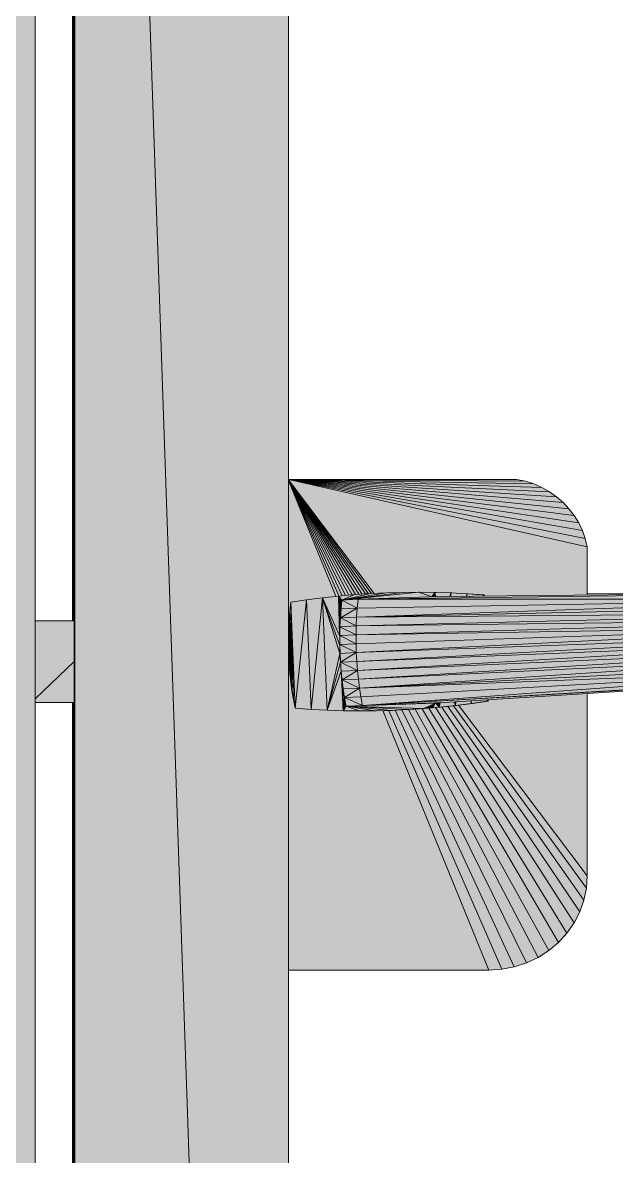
# Model space of a CAD drawing. Header units: millimetres. Extents: x 365175 to 2667127, y -330297 to -162108.
# Drawn here: x 1826694.7 to 1826775.4, y -319073 to -318919 of the extents above; entities that cross this region are included whole.
import ezdxf

# ---------------------------------------------------------------- set-up
doc = ezdxf.new("R2010")
doc.units = ezdxf.units.MM
doc.header["$MEASUREMENT"] = 0
doc.layers.add('Structure - Murs extérieurs', color=7, linetype='Continuous')

# ---------------------------------------------------------------- blocks, each defined once
blk = doc.blocks.new('Élément de coupe_558_6', base_point=(1445436.05, -319510.98))
at = {"linetype": 'Continuous', "lineweight": 0, "true_color": 0x000000}
for points in [[(1826701.8, -318622.09), (1826701.48, -318622.09), (1826701.6, -318999.14)], [(1826701.8, -318622.09), (1826701.48, -318622.09), (1826701.6, -318999.14)], [(1826701.48, -318622.09), (1826701.48, -319000.28), (1826701.6, -319000.28)], [(1826701.48, -318622.09), (1826701.48, -319000.28), (1826701.6, -319000.28)], [(1826701.68, -318999.14), (1826701.8, -318622.09), (1826701.6, -318999.14)], [(1826701.68, -318999.14), (1826701.8, -318622.09), (1826701.6, -318999.14)], [(1826701.8, -319510.98), (1826701.8, -318622.09), (1826701.68, -318999.14)], [(1826701.8, -319510.98), (1826701.8, -318622.09), (1826701.68, -318999.14)], [(1826701.8, -318622.09), (1826730.84, -319466.04), (1826730.84, -319004.97), (1826730.81, -319003.77), (1826730.81, -319002.56), (1826730.84, -319001.35), (1826730.84, -318649.87)], [(1826701.8, -318622.09), (1826701.8, -319510.98), (1826730.84, -319466.04)], [(1826761.85, -318981.07), (1826730.77, -318981.07), (1826763.02, -318981.33)], [(1826763.02, -318981.33), (1826730.77, -318981.07), (1826764.16, -318981.7)], [(1826764.16, -318981.7), (1826730.77, -318981.07), (1826765.25, -318982.18)], [(1826765.25, -318982.18), (1826730.77, -318981.07), (1826766.28, -318982.77)], [(1826766.28, -318982.77), (1826730.77, -318981.07), (1826767.25, -318983.45)], [(1826767.25, -318983.45), (1826730.77, -318981.07), (1826768.14, -318984.22)], [(1826768.14, -318984.22), (1826730.84, -318981.08), (1826768.94, -318985.07)], [(1826768.94, -318985.07), (1826730.84, -318981.08), (1826769.66, -318986)], [(1826769.66, -318986), (1826730.84, -318981.08), (1826770.27, -318986.98)], [(1826770.27, -318986.98), (1826730.84, -318981.08), (1826770.77, -318988.03)], [(1826770.77, -318988.03), (1826730.84, -318981.08), (1826771.15, -318989.11)], [(1826771.15, -318989.11), (1826730.84, -318981.08), (1826771.43, -318990.23)], [(1826730.84, -318981.08), (1826730.84, -318981.15), (1826742.47, -318996.57), (1826744.15, -318996.49), (1826746.33, -318996.43), (1826748.52, -318996.41), (1826748.67, -318996.41), (1826750.86, -318996.44), (1826753.04, -318996.51), (1826755.22, -318996.62), (1826757.4, -318996.78), (1826757.42, -318996.92), (1826771.43, -318996.78), (1826771.43, -318990.23)], [(1826730.84, -318981.16), (1826742.1, -318996.58), (1826742.47, -318996.57)], [(1826730.84, -318981.16), (1826741.7, -318996.61), (1826741.98, -318996.59), (1826742.1, -318996.58)], [(1826730.84, -318981.16), (1826741.27, -318996.64), (1826741.7, -318996.61)], [(1826730.84, -318981.17), (1826740.83, -318996.66), (1826741.27, -318996.64)], [(1826730.84, -318981.17), (1826740.38, -318996.69), (1826740.83, -318996.66)], [(1826730.84, -318981.18), (1826739.92, -318996.73), (1826740.38, -318996.69)], [(1826730.84, -318981.19), (1826739.46, -318996.76), (1826739.8, -318996.73), (1826739.92, -318996.73)], [(1826730.84, -318981.19), (1826739, -318996.8), (1826739.46, -318996.76)], [(1826730.84, -318981.2), (1826738.55, -318996.84), (1826739, -318996.8)], [(1826730.84, -318981.21), (1826738.11, -318996.88), (1826738.55, -318996.84)], [(1826738.11, -318996.88), (1826730.84, -318981.22), (1826737.68, -318996.91)], [(1826730.84, -318981.23), (1826737.27, -318996.96), (1826737.62, -318996.92), (1826737.68, -318996.91)], [(1826730.84, -318981.23), (1826730.84, -319001.35), (1826730.91, -319000.14), (1826731, -318998.94), (1826731.13, -318997.74), (1826733.29, -318997.42), (1826735.45, -318997.15), (1826737.27, -318996.96)], [(1826737.62, -318996.92), (1826738.09, -318997.48), (1826739.8, -318996.73)], [(1826746.33, -318996.43), (1826738.09, -318997.48), (1826748.52, -318996.41)], [(1826748.52, -318996.41), (1826738.09, -318997.48), (1826740.28, -318997.37), (1826750.24, -318997.02)], [(1826744.15, -318996.49), (1826738.09, -318997.48), (1826746.33, -318996.43)], [(1826741.98, -318996.59), (1826738.09, -318997.48), (1826744.15, -318996.49)], [(1826739.8, -318996.73), (1826738.09, -318997.48), (1826741.98, -318996.59)], [(1826810, -318996.4), (1826751.45, -318996.98), (1826740.28, -318997.37)], [(1826810.04, -318997.34), (1826810, -318996.4), (1826740.28, -318997.37)], [(1826748.52, -318996.41), (1826750.24, -318997.02), (1826750.29, -318997.02), (1826750.7, -318996.44)], [(1826748.52, -318996.41), (1826750.7, -318996.44), (1826748.67, -318996.41)], [(1826750.86, -318996.44), (1826748.67, -318996.41), (1826750.7, -318996.44)], [(1826750.29, -318997.02), (1826750.75, -318997), (1826750.7, -318996.44)], [(1826750.82, -318997), (1826750.7, -318996.44), (1826750.75, -318997)], [(1826750.84, -318997), (1826750.7, -318996.44), (1826750.82, -318997)], [(1826750.7, -318996.44), (1826750.84, -318997), (1826751.45, -318996.98), (1826752.75, -318996.96), (1826752.88, -318996.51)], [(1826752.88, -318996.51), (1826753.04, -318996.51), (1826750.7, -318996.44)], [(1826750.86, -318996.44), (1826750.7, -318996.44), (1826753.04, -318996.51)], [(1826752.88, -318996.51), (1826752.75, -318996.96), (1826752.81, -318996.96)], [(1826752.88, -318996.51), (1826752.81, -318996.96), (1826752.83, -318996.96)], [(1826752.88, -318996.51), (1826752.83, -318996.96), (1826752.85, -318996.96)], [(1826752.88, -318996.51), (1826752.85, -318996.96), (1826752.9, -318996.96)], [(1826755.06, -318996.62), (1826752.88, -318996.51), (1826752.9, -318996.96), (1826755.03, -318996.94)], [(1826752.88, -318996.51), (1826755.06, -318996.62), (1826753.04, -318996.51)], [(1826755.22, -318996.62), (1826753.04, -318996.51), (1826755.06, -318996.62)], [(1826755.06, -318996.62), (1826755.03, -318996.94), (1826755.07, -318996.94)], [(1826757.24, -318996.78), (1826755.06, -318996.62), (1826755.07, -318996.94), (1826757.22, -318996.92)], [(1826757.24, -318996.78), (1826757.4, -318996.78), (1826755.06, -318996.62)], [(1826755.22, -318996.62), (1826755.06, -318996.62), (1826757.4, -318996.78)], [(1826771.43, -318996.63), (1826771.43, -318996.78), (1826777.07, -318996.72), (1826777.07, -318996.58)], [(1826731.09, -318998.07), (1826730.84, -318998.5), (1826730.84, -319001.35), (1826730.91, -319000.14), (1826731, -318998.94)], [(1826731, -318998.94), (1826731.48, -319010.98), (1826731.13, -318997.74)], [(1826731.13, -318997.74), (1826731.71, -319012.17), (1826733.29, -318997.42)], [(1826731.48, -319010.98), (1826731.71, -319012.17), (1826731.13, -318997.74)], [(1826731.71, -319012.17), (1826733.89, -319012.32), (1826733.29, -318997.42)], [(1826733.29, -318997.42), (1826733.89, -319012.32), (1826735.45, -318997.15)], [(1826733.89, -319012.32), (1826736.07, -319012.44), (1826735.45, -318997.15)], [(1826735.45, -318997.15), (1826737.77, -319002.3), (1826737.62, -318996.92)], [(1826736.07, -319012.44), (1826737.8, -319004.72), (1826735.45, -318997.15)], [(1826737.8, -319004.72), (1826737.77, -319003.51), (1826735.45, -318997.15)], [(1826737.77, -319003.51), (1826737.77, -319002.3), (1826735.45, -318997.15)], [(1826737.77, -319002.3), (1826737.8, -319001.09), (1826737.62, -318996.92)], [(1826737.8, -319001.09), (1826737.87, -318999.89), (1826737.62, -318996.92)], [(1826737.87, -318999.89), (1826737.96, -318998.68), (1826737.62, -318996.92)], [(1826737.96, -318998.68), (1826738.09, -318997.48), (1826737.62, -318996.92)], [(1826737.73, -318998.19), (1826737.68, -318998.28), (1826737.8, -319001.09), (1826737.87, -318999.89)], [(1826737.83, -318997.99), (1826737.73, -318998.19), (1826737.87, -318999.89), (1826737.96, -318998.68)], [(1826738.09, -318997.48), (1826737.83, -318997.99), (1826737.96, -318998.68)], [(1826737.89, -318999.62), (1826737.89, -318999.63), (1826737.97, -318998.68), (1826738.02, -318998.23), (1826738.01, -318998.21), (1826737.96, -318998.68)], [(1826737.89, -318999.62), (1826737.89, -318999.63), (1826737.97, -318998.68), (1826738.02, -318998.23), (1826738.01, -318998.21), (1826737.96, -318998.68)], [(1826737.97, -318998.68), (1826740.16, -318998.58), (1826738.09, -318997.48)], [(1826737.97, -318998.68), (1826740.16, -318998.58), (1826738.09, -318997.48)], [(1826738.09, -318997.48), (1826738.01, -318998.21), (1826738.02, -318998.23)], [(1826738.09, -318997.48), (1826738.01, -318998.21), (1826738.02, -318998.23)], [(1826740.28, -318997.37), (1826738.09, -318997.48), (1826740.16, -318998.58)], [(1826740.28, -318997.37), (1826738.09, -318997.48), (1826740.16, -318998.58)], [(1826810.04, -318997.34), (1826740.16, -318998.58), (1826740.08, -318999.78)], [(1826810.07, -318998.27), (1826810.04, -318997.34), (1826740.08, -318999.78)], [(1826810.11, -318999.21), (1826810.07, -318998.27), (1826740.08, -318999.78)], [(1826810.04, -318997.34), (1826740.28, -318997.37), (1826740.16, -318998.58)], [(1826757.24, -318996.78), (1826757.22, -318996.92), (1826757.25, -318996.92)], [(1826757.4, -318996.78), (1826757.24, -318996.78), (1826757.27, -318996.92), (1826757.4, -318996.92)], [(1826757.27, -318996.92), (1826757.24, -318996.78), (1826757.25, -318996.92)], [(1826757.42, -318996.92), (1826757.4, -318996.78), (1826757.4, -318996.92)], [(1826701.6, -318999.14), (1826701.6, -319000.28), (1826701.68, -319000.28), (1826701.68, -318999.14)], [(1826701.6, -318999.14), (1826701.6, -319000.28), (1826701.68, -319000.28), (1826701.68, -318999.14)], [(1826701.68, -318999.14), (1826701.68, -319012.82), (1826701.8, -319510.98)], [(1826701.68, -318999.14), (1826701.68, -319012.82), (1826701.8, -319510.98)], [(1826730.91, -319000.14), (1826731.29, -319009.79), (1826731, -318998.94)], [(1826731.29, -319009.79), (1826731.48, -319010.98), (1826731, -318998.94)], [(1826737.66, -318998.32), (1826736.76, -319000.06), (1826737.77, -319002.3)], [(1826737.68, -318998.28), (1826737.66, -318998.32), (1826737.77, -319002.3), (1826737.8, -319001.09)], [(1826740.08, -318999.78), (1826740.16, -318998.58), (1826737.87, -318999.89)], [(1826740.08, -318999.78), (1826740.16, -318998.58), (1826737.87, -318999.89)], [(1826737.97, -318998.68), (1826737.87, -318999.89), (1826740.16, -318998.58)], [(1826737.97, -318998.68), (1826737.87, -318999.89), (1826740.16, -318998.58)], [(1826737.87, -318999.89), (1826737.89, -318999.63), (1826737.89, -318999.62)], [(1826737.87, -318999.89), (1826737.89, -318999.63), (1826737.89, -318999.62)], [(1826740.08, -318999.78), (1826737.87, -318999.89), (1826740.03, -319000.99)], [(1826740.08, -318999.78), (1826737.87, -318999.89), (1826740.03, -319000.99)], [(1826810.14, -319000.15), (1826810.11, -318999.21), (1826740.03, -319000.99)], [(1826810.11, -318999.21), (1826740.08, -318999.78), (1826740.03, -319000.99)], [(1826696.4, -319000.28), (1826696.4, -319010.88), (1826701.68, -319005.83), (1826701.68, -319000.28)], [(1826696.4, -319000.28), (1826696.4, -319010.88), (1826701.68, -319005.83), (1826701.68, -319000.28)], [(1826730.81, -319002.56), (1826731.13, -319008.59), (1826730.84, -319001.35)], [(1826730.84, -319001.35), (1826731.29, -319009.79), (1826730.91, -319000.14)], [(1826731.13, -319008.59), (1826731.29, -319009.79), (1826730.84, -319001.35)], [(1826736.51, -319000.55), (1826735.65, -319002.19), (1826736.07, -319012.44), (1826737.8, -319004.72)], [(1826736.61, -319000.34), (1826736.51, -319000.55), (1826737.8, -319004.72), (1826737.77, -319003.51)], [(1826736.76, -319000.06), (1826736.61, -319000.34), (1826737.77, -319003.51), (1826737.77, -319002.3)], [(1826737.77, -319003.51), (1826737.8, -319004.72), (1826737.78, -319003.51), (1826737.78, -319002.3), (1826737.8, -319001.09), (1826737.77, -319002.3)], [(1826737.77, -319003.51), (1826737.8, -319004.72), (1826737.78, -319003.51), (1826737.78, -319002.3), (1826737.8, -319001.09), (1826737.77, -319002.3)], [(1826737.78, -319002.3), (1826740, -319002.19), (1826737.8, -319001.09)], [(1826737.78, -319002.3), (1826740, -319002.19), (1826737.8, -319001.09)], [(1826737.8, -319001.09), (1826740.03, -319000.99), (1826737.87, -318999.89)], [(1826737.8, -319001.09), (1826740.03, -319000.99), (1826737.87, -318999.89)], [(1826740.03, -319000.99), (1826737.8, -319001.09), (1826740, -319002.19)], [(1826740.03, -319000.99), (1826737.8, -319001.09), (1826740, -319002.19)], [(1826737.8, -319001.09), (1826737.8, -319001.31), (1826737.8, -319001.33)], [(1826737.8, -319001.09), (1826737.8, -319001.31), (1826737.8, -319001.33)], [(1826810.14, -319000.15), (1826740, -319002.19), (1826810.18, -319001.09)], [(1826810.14, -319000.15), (1826740.03, -319000.99), (1826740, -319002.19)], [(1826740.01, -319003.4), (1826810.18, -319001.09), (1826740, -319002.19)], [(1826740.01, -319003.4), (1826740.04, -319004.61), (1826810.18, -319001.09)], [(1826810.22, -319002.03), (1826810.18, -319001.09), (1826740.04, -319004.61)], [(1826730.81, -319003.77), (1826731, -319007.39), (1826730.81, -319002.56)], [(1826731, -319007.39), (1826731.13, -319008.59), (1826730.81, -319002.56)], [(1826734.75, -319003.93), (1826733.89, -319012.32), (1826736.07, -319012.44), (1826735.65, -319002.19)], [(1826740, -319002.19), (1826737.78, -319002.3), (1826740.01, -319003.4)], [(1826740, -319002.19), (1826737.78, -319002.3), (1826740.01, -319003.4)], [(1826737.78, -319003.51), (1826740.01, -319003.4), (1826737.78, -319002.3)], [(1826737.78, -319003.51), (1826740.01, -319003.4), (1826737.78, -319002.3)], [(1826740.04, -319004.61), (1826740.1, -319005.82), (1826810.22, -319002.03)], [(1826810.26, -319002.97), (1826810.22, -319002.03), (1826740.1, -319005.82)], [(1826730.84, -319004.97), (1826730.91, -319006.18), (1826730.81, -319003.77)], [(1826730.91, -319006.18), (1826731, -319007.39), (1826730.81, -319003.77)], [(1826734.75, -319003.93), (1826733.64, -319006.09), (1826733.89, -319012.32)], [(1826740.01, -319003.4), (1826737.78, -319003.51), (1826740.04, -319004.61)], [(1826740.01, -319003.4), (1826737.78, -319003.51), (1826740.04, -319004.61)], [(1826737.8, -319004.72), (1826740.04, -319004.61), (1826737.78, -319003.51)], [(1826737.8, -319004.72), (1826740.04, -319004.61), (1826737.78, -319003.51)], [(1826740.1, -319005.82), (1826740.19, -319007.02), (1826810.26, -319002.97)], [(1826810.29, -319003.92), (1826810.26, -319002.97), (1826740.19, -319007.02)], [(1826740.32, -319008.22), (1826810.29, -319003.92), (1826740.19, -319007.02)], [(1826810.33, -319004.85), (1826810.29, -319003.92), (1826740.32, -319008.22)], [(1826696.4, -319010.88), (1826696.4, -319011.39), (1826701.68, -319011.39), (1826701.68, -319005.83)], [(1826696.4, -319010.88), (1826696.4, -319011.39), (1826701.68, -319011.39), (1826701.68, -319005.83)], [(1826730.84, -319047.74), (1826758.05, -319047.74), (1826743.63, -319012.49), (1826742.77, -319012.52), (1826742.61, -319012.52), (1826740.59, -319012.53), (1826740.43, -319012.53), (1826738.25, -319012.51), (1826736.07, -319012.44), (1826733.89, -319012.32), (1826731.71, -319012.17), (1826731.48, -319010.98), (1826731.29, -319009.79), (1826731.13, -319008.59), (1826731, -319007.39), (1826730.91, -319006.18), (1826730.84, -319004.97)], [(1826730.84, -319047.74), (1826758.05, -319047.74), (1826749.73, -319027.39), (1826742.39, -319026.82), (1826745.19, -319021.41), (1826745.96, -319021.38), (1826747.24, -319021.31), (1826743.63, -319012.49), (1826742.77, -319012.52), (1826742.61, -319012.52), (1826740.59, -319012.53), (1826740.43, -319012.53), (1826738.25, -319012.51), (1826736.07, -319012.44), (1826733.89, -319012.32), (1826731.71, -319012.17), (1826731.48, -319010.98), (1826731.29, -319009.79), (1826731.13, -319008.59), (1826731, -319007.39), (1826730.91, -319006.18), (1826730.84, -319004.97)], [(1826737.8, -319004.72), (1826736.07, -319012.44), (1826737.87, -319005.93)], [(1826737.8, -319004.72), (1826736.07, -319012.44), (1826737.87, -319005.93)], [(1826737.87, -319005.93), (1826736.07, -319012.44), (1826737.96, -319007.13)], [(1826737.87, -319005.93), (1826736.07, -319012.44), (1826737.96, -319007.13)], [(1826737.8, -319004.72), (1826737.87, -319005.92), (1826740.04, -319004.61)], [(1826737.8, -319004.72), (1826737.87, -319005.92), (1826740.04, -319004.61)], [(1826737.87, -319005.92), (1826737.8, -319004.72), (1826737.87, -319005.93), (1826737.96, -319007.13), (1826738.09, -319008.33), (1826737.97, -319007.13)], [(1826737.87, -319005.92), (1826737.8, -319004.72), (1826737.87, -319005.93), (1826737.96, -319007.13), (1826738.09, -319008.33), (1826737.97, -319007.13)], [(1826740.1, -319005.82), (1826740.04, -319004.61), (1826737.87, -319005.92)], [(1826740.1, -319005.82), (1826740.04, -319004.61), (1826737.87, -319005.92)], [(1826740.1, -319005.82), (1826737.87, -319005.92), (1826740.19, -319007.02)], [(1826740.1, -319005.82), (1826737.87, -319005.92), (1826740.19, -319007.02)], [(1826737.97, -319007.13), (1826740.19, -319007.02), (1826737.87, -319005.92)], [(1826737.97, -319007.13), (1826740.19, -319007.02), (1826737.87, -319005.92)], [(1826740.47, -319009.42), (1826810.33, -319004.85), (1826740.32, -319008.22)], [(1826810.37, -319005.79), (1826810.33, -319004.85), (1826740.47, -319009.42)], [(1826810.42, -319006.73), (1826810.37, -319005.79), (1826740.47, -319009.42)], [(1826732.03, -319009.19), (1826731.71, -319012.17), (1826733.89, -319012.32), (1826733.64, -319006.09)], [(1826736.07, -319012.44), (1826738.25, -319012.51), (1826737.96, -319007.13)], [(1826736.07, -319012.44), (1826738.25, -319012.51), (1826737.96, -319007.13)], [(1826737.96, -319007.13), (1826738.25, -319012.51), (1826738.09, -319008.33)], [(1826737.96, -319007.13), (1826738.25, -319012.51), (1826738.09, -319008.33)], [(1826737.97, -319007.13), (1826738.1, -319008.33), (1826740.19, -319007.02)], [(1826737.97, -319007.13), (1826738.1, -319008.33), (1826740.19, -319007.02)], [(1826740.32, -319008.22), (1826740.19, -319007.02), (1826738.1, -319008.33)], [(1826740.32, -319008.22), (1826740.19, -319007.02), (1826738.1, -319008.33)], [(1826740.65, -319010.62), (1826810.42, -319006.73), (1826740.47, -319009.42)], [(1826740.86, -319011.81), (1826810.42, -319006.73), (1826740.65, -319010.62)], [(1826810.46, -319007.66), (1826810.42, -319006.73), (1826740.86, -319011.81)], [(1826738.26, -319009.53), (1826738.09, -319008.33), (1826738.25, -319009.53), (1826738.3, -319009.82), (1826738.3, -319009.78)], [(1826738.26, -319009.53), (1826738.09, -319008.33), (1826738.25, -319009.53), (1826738.3, -319009.82), (1826738.3, -319009.78)], [(1826738.09, -319008.33), (1826738.25, -319012.51), (1826738.25, -319009.53)], [(1826738.09, -319008.33), (1826738.25, -319012.51), (1826738.25, -319009.53)], [(1826740.32, -319008.22), (1826738.1, -319008.33), (1826740.47, -319009.42)], [(1826740.32, -319008.22), (1826738.1, -319008.33), (1826740.47, -319009.42)], [(1826738.26, -319009.53), (1826740.47, -319009.42), (1826738.1, -319008.33)], [(1826738.26, -319009.53), (1826740.47, -319009.42), (1826738.1, -319008.33)], [(1826810.71, -319007.66), (1826810.46, -319007.66), (1826740.86, -319011.81)], [(1826810.71, -319007.66), (1826810.46, -319007.66), (1826740.86, -319011.81)], [(1826752.03, -319011.41), (1826810.71, -319007.66), (1826740.86, -319011.81)], [(1826752.03, -319011.41), (1826810.71, -319007.66), (1826740.86, -319011.81)], [(1826731.39, -319010.42), (1826731.48, -319010.98), (1826731.46, -319010.3)], [(1826731.62, -319009.98), (1826731.46, -319010.28), (1826731.48, -319010.98), (1826731.71, -319012.17)], [(1826731.46, -319010.28), (1826731.46, -319010.3), (1826731.48, -319010.98)], [(1826732.03, -319009.19), (1826731.62, -319009.98), (1826731.71, -319012.17)], [(1826738.25, -319009.53), (1826738.25, -319012.51), (1826738.45, -319010.72)], [(1826738.25, -319009.53), (1826738.25, -319012.51), (1826738.45, -319010.72)], [(1826738.26, -319009.53), (1826738.45, -319010.72), (1826740.47, -319009.42)], [(1826738.26, -319009.53), (1826738.45, -319010.72), (1826740.47, -319009.42)], [(1826738.45, -319010.72), (1826738.3, -319009.78), (1826738.3, -319009.82)], [(1826738.45, -319010.72), (1826738.3, -319009.78), (1826738.3, -319009.82)], [(1826740.65, -319010.62), (1826740.47, -319009.42), (1826738.45, -319010.72)], [(1826740.65, -319010.62), (1826740.47, -319009.42), (1826738.45, -319010.72)], [(1826753.94, -319011.76), (1826771.43, -319034.94), (1826771.43, -319010.17), (1826758, -319011.03), (1826757.98, -319011.21), (1826755.82, -319011.52)], [(1826701.48, -319510.98), (1826701.6, -319012.82), (1826701.6, -319011.39), (1826701.48, -319011.39)], [(1826701.48, -319510.98), (1826701.6, -319012.82), (1826701.6, -319011.39), (1826701.48, -319011.39)], [(1826701.6, -319012.82), (1826701.68, -319012.64), (1826701.68, -319011.39), (1826701.6, -319011.39)], [(1826701.6, -319012.82), (1826701.68, -319012.64), (1826701.68, -319011.39), (1826701.6, -319011.39)], [(1826717.99, -319041.79), (1826718, -319043.02), (1826718.08, -319044.21), (1826718.21, -319045.35), (1826718.4, -319046.44), (1826718.63, -319047.49), (1826718.92, -319048.49), (1826719.27, -319049.44), (1826730.84, -319049.03), (1826730.84, -319011.49), (1826718.71, -319034.98), (1826718.46, -319036.42), (1826718.26, -319037.83), (1826718.12, -319039.19), (1826718.02, -319040.51)], [(1826738.45, -319010.72), (1826738.25, -319012.51), (1826738.67, -319011.91)], [(1826738.45, -319010.72), (1826738.25, -319012.51), (1826738.67, -319011.91)], [(1826738.25, -319012.51), (1826740.43, -319012.53), (1826738.67, -319011.91)], [(1826738.25, -319012.51), (1826740.43, -319012.53), (1826738.67, -319011.91)], [(1826740.65, -319010.62), (1826738.45, -319010.72), (1826740.86, -319011.81)], [(1826740.65, -319010.62), (1826738.45, -319010.72), (1826740.86, -319011.81)], [(1826738.67, -319011.91), (1826740.86, -319011.81), (1826738.45, -319010.72)], [(1826738.67, -319011.91), (1826740.86, -319011.81), (1826738.45, -319010.72)], [(1826738.67, -319011.91), (1826750.85, -319011.47), (1826740.86, -319011.81)], [(1826738.67, -319011.91), (1826750.85, -319011.47), (1826740.86, -319011.81)], [(1826738.67, -319011.91), (1826749.15, -319012.21), (1826750.85, -319011.47)], [(1826738.67, -319011.91), (1826749.15, -319012.21), (1826750.85, -319011.47)], [(1826740.43, -319012.53), (1826742.61, -319012.52), (1826738.67, -319011.91)], [(1826740.43, -319012.53), (1826742.61, -319012.52), (1826738.67, -319011.91)], [(1826742.61, -319012.52), (1826744.79, -319012.46), (1826738.67, -319011.91)], [(1826742.61, -319012.52), (1826744.79, -319012.46), (1826738.67, -319011.91)], [(1826744.79, -319012.46), (1826746.97, -319012.36), (1826738.67, -319011.91)], [(1826744.79, -319012.46), (1826746.97, -319012.36), (1826738.67, -319011.91)], [(1826746.97, -319012.36), (1826749.15, -319012.21), (1826738.67, -319011.91)], [(1826746.97, -319012.36), (1826749.15, -319012.21), (1826738.67, -319011.91)], [(1826752.03, -319011.41), (1826740.86, -319011.81), (1826750.85, -319011.47)], [(1826752.03, -319011.41), (1826740.86, -319011.81), (1826750.85, -319011.47)], [(1826749.15, -319012.21), (1826751.32, -319012.03), (1826750.85, -319011.47)], [(1826749.15, -319012.21), (1826750.53, -319012.09), (1826750.85, -319011.47)], [(1826749.15, -319012.21), (1826749.31, -319012.21), (1826751.32, -319012.03)], [(1826749.15, -319012.21), (1826749.31, -319012.21), (1826751.32, -319012.03)], [(1826751.49, -319012.03), (1826751.32, -319012.03), (1826749.31, -319012.21)], [(1826751.49, -319012.03), (1826751.32, -319012.03), (1826749.31, -319012.21)], [(1826750.78, -319012.09), (1826749.88, -319012.16), (1826768.66, -319042.73), (1826769.64, -319041.34)], [(1826749.88, -319012.16), (1826753.73, -319018.43), (1826754.27, -319017.51), (1826750.78, -319012.09)], [(1826751.49, -319012.03), (1826750.78, -319012.09), (1826769.64, -319041.34), (1826770.41, -319039.84), (1826751.64, -319012.01)], [(1826750.78, -319012.09), (1826754.27, -319017.51), (1826754.78, -319016.66), (1826751.64, -319012.01), (1826751.49, -319012.03)], [(1826750.85, -319011.47), (1826751.32, -319012.03), (1826751.33, -319011.44)], [(1826751.32, -319012.03), (1826753.5, -319011.8), (1826753.32, -319011.33), (1826752.03, -319011.41), (1826751.42, -319011.44)], [(1826751.33, -319011.44), (1826751.32, -319012.03), (1826751.4, -319011.44)], [(1826751.4, -319011.44), (1826751.32, -319012.03), (1826751.42, -319011.44)], [(1826753.5, -319011.8), (1826751.32, -319012.03), (1826753.65, -319011.8)], [(1826753.5, -319011.8), (1826751.32, -319012.03), (1826753.65, -319011.8)], [(1826751.49, -319012.03), (1826753.65, -319011.8), (1826751.32, -319012.03)], [(1826751.49, -319012.03), (1826753.65, -319011.8), (1826751.32, -319012.03)], [(1826752.46, -319011.92), (1826751.64, -319012.01), (1826770.41, -319039.84), (1826770.97, -319038.25)], [(1826751.64, -319012.01), (1826754.78, -319016.66), (1826755.24, -319015.87), (1826752.46, -319011.92)], [(1826752.46, -319011.92), (1826770.97, -319038.25), (1826771.32, -319036.61), (1826753.24, -319011.84)], [(1826752.46, -319011.92), (1826755.24, -319015.87), (1826755.66, -319015.16), (1826753.24, -319011.84)], [(1826753.65, -319011.8), (1826753.24, -319011.84), (1826771.32, -319036.61), (1826771.43, -319034.94), (1826753.94, -319011.76)], [(1826753.24, -319011.84), (1826755.66, -319015.16), (1826756.03, -319014.54), (1826753.94, -319011.76), (1826753.65, -319011.8)], [(1826753.32, -319011.33), (1826753.5, -319011.8), (1826753.38, -319011.32)], [(1826753.38, -319011.32), (1826753.5, -319011.8), (1826753.41, -319011.32)], [(1826753.48, -319011.32), (1826753.41, -319011.32), (1826753.5, -319011.8)], [(1826753.55, -319011.31), (1826753.48, -319011.32), (1826753.5, -319011.8)], [(1826753.55, -319011.31), (1826753.5, -319011.8), (1826755.66, -319011.52), (1826755.65, -319011.18)], [(1826753.5, -319011.8), (1826753.65, -319011.8), (1826755.66, -319011.52)], [(1826753.5, -319011.8), (1826753.65, -319011.8), (1826755.66, -319011.52)], [(1826755.82, -319011.52), (1826755.66, -319011.52), (1826753.65, -319011.8)], [(1826755.82, -319011.52), (1826755.66, -319011.52), (1826753.65, -319011.8)], [(1826753.94, -319011.76), (1826756.03, -319014.54), (1826757.13, -319012.68), (1826757.25, -319011.49), (1826757.27, -319011.31), (1826755.82, -319011.52)], [(1826755.7, -319011.17), (1826755.65, -319011.18), (1826755.66, -319011.52)], [(1826755.7, -319011.17), (1826755.66, -319011.52), (1826757.82, -319011.21), (1826757.81, -319011.04)], [(1826757.82, -319011.21), (1826755.66, -319011.52), (1826757.98, -319011.21)], [(1826757.82, -319011.21), (1826755.66, -319011.52), (1826757.98, -319011.21)], [(1826755.82, -319011.52), (1826757.98, -319011.21), (1826755.66, -319011.52)], [(1826755.82, -319011.52), (1826757.98, -319011.21), (1826755.66, -319011.52)], [(1826757.84, -319011.04), (1826757.81, -319011.04), (1826757.82, -319011.21)], [(1826757.82, -319011.21), (1826757.98, -319011.21), (1826758, -319011.03), (1826757.86, -319011.04)], [(1826757.84, -319011.04), (1826757.82, -319011.21), (1826757.86, -319011.04)], [(1826701.8, -319510.98), (1826701.6, -319012.82), (1826701.48, -319510.98)], [(1826701.8, -319510.98), (1826701.6, -319012.82), (1826701.48, -319510.98)], [(1826701.68, -319012.64), (1826701.6, -319012.82), (1826701.68, -319012.82)], [(1826701.68, -319012.64), (1826701.6, -319012.82), (1826701.68, -319012.82)], [(1826701.68, -319012.82), (1826701.6, -319012.82), (1826701.8, -319510.98)], [(1826701.68, -319012.82), (1826701.6, -319012.82), (1826701.8, -319510.98)], [(1826744.79, -319012.46), (1826742.61, -319012.52), (1826744.96, -319012.46)], [(1826744.79, -319012.46), (1826742.61, -319012.52), (1826744.96, -319012.46)], [(1826742.77, -319012.52), (1826744.96, -319012.46), (1826742.61, -319012.52)], [(1826742.77, -319012.52), (1826744.96, -319012.46), (1826742.61, -319012.52)], [(1826744.47, -319012.47), (1826743.63, -319012.49), (1826758.05, -319047.74), (1826759.8, -319047.63)], [(1826743.63, -319012.49), (1826747.24, -319021.31), (1826748.06, -319021.27), (1826748.3, -319021.25), (1826744.47, -319012.47)], [(1826744.47, -319012.47), (1826759.8, -319047.63), (1826761.51, -319047.3), (1826745.33, -319012.44), (1826744.96, -319012.46)], [(1826744.96, -319012.46), (1826744.47, -319012.47), (1826748.3, -319021.25), (1826749.39, -319021.17), (1826745.33, -319012.44)], [(1826744.79, -319012.46), (1826744.96, -319012.46), (1826746.97, -319012.36)], [(1826744.79, -319012.46), (1826744.96, -319012.46), (1826746.97, -319012.36)], [(1826747.13, -319012.36), (1826746.97, -319012.36), (1826744.96, -319012.46)], [(1826747.13, -319012.36), (1826746.97, -319012.36), (1826744.96, -319012.46)], [(1826746.23, -319012.4), (1826745.33, -319012.44), (1826761.51, -319047.3), (1826763.17, -319046.76)], [(1826745.33, -319012.44), (1826749.39, -319021.17), (1826750.16, -319021.12), (1826750.51, -319021.08), (1826746.23, -319012.4)], [(1826746.23, -319012.4), (1826763.17, -319046.76), (1826764.74, -319046.02), (1826747.13, -319012.36)], [(1826747.14, -319012.36), (1826746.23, -319012.4), (1826750.51, -319021.08), (1826751.64, -319020.98)], [(1826749.15, -319012.21), (1826746.97, -319012.36), (1826749.31, -319012.21)], [(1826749.15, -319012.21), (1826746.97, -319012.36), (1826749.31, -319012.21)], [(1826747.13, -319012.36), (1826749.31, -319012.21), (1826746.97, -319012.36)], [(1826747.13, -319012.36), (1826749.31, -319012.21), (1826746.97, -319012.36)], [(1826747.14, -319012.36), (1826764.74, -319046.02), (1826766.2, -319045.09), (1826748.05, -319012.3)], [(1826747.14, -319012.36), (1826751.64, -319020.98), (1826752.25, -319020.92), (1826752.55, -319020.42), (1826748.05, -319012.3)], [(1826748.05, -319012.3), (1826766.2, -319045.09), (1826767.51, -319043.99), (1826748.97, -319012.24)], [(1826748.05, -319012.3), (1826752.55, -319020.42), (1826753.15, -319019.4), (1826748.97, -319012.24)], [(1826748.97, -319012.24), (1826767.51, -319043.99), (1826768.66, -319042.73), (1826749.88, -319012.16), (1826749.31, -319012.21)], [(1826749.31, -319012.21), (1826748.97, -319012.24), (1826753.15, -319019.4), (1826753.73, -319018.43), (1826749.88, -319012.16)], [(1826749.73, -319027.39), (1826758.05, -319047.74), (1826759.8, -319047.63), (1826751.02, -319027.49)], [(1826751.02, -319027.49), (1826759.8, -319047.63), (1826761.51, -319047.3), (1826752.37, -319027.6)], [(1826752.37, -319027.6), (1826761.51, -319047.3), (1826763.17, -319046.76), (1826753.78, -319027.7)], [(1826753.78, -319027.7), (1826763.17, -319046.76), (1826764.74, -319046.02), (1826755.22, -319027.82)], [(1826755.22, -319027.82), (1826764.74, -319046.02), (1826766.2, -319045.09), (1826756.7, -319027.93)], [(1826756.7, -319027.93), (1826766.2, -319045.09), (1826767.51, -319043.99), (1826758.21, -319028.05)], [(1826758.21, -319028.05), (1826767.51, -319043.99), (1826768.66, -319042.73), (1826759.71, -319028.17)], [(1826759.71, -319028.17), (1826768.66, -319042.73), (1826769.64, -319041.34), (1826761.22, -319028.28)], [(1826761.22, -319028.28), (1826769.64, -319041.34), (1826770.41, -319039.84), (1826762.7, -319028.4)], [(1826762.7, -319028.4), (1826770.41, -319039.84), (1826770.97, -319038.25), (1826764.12, -319028.51)], [(1826764.12, -319028.51), (1826770.97, -319038.25), (1826771.32, -319036.61), (1826765.48, -319028.61)], [(1826765.48, -319028.61), (1826771.32, -319036.61), (1826771.43, -319034.94), (1826766.73, -319028.71)], [(1826771.43, -319029.07), (1826766.73, -319028.71), (1826771.43, -319034.94)]]:
    blk.add_hatch(color=18, dxfattribs=at).paths.add_polyline_path(points)
at = {"color": 7, "linetype": 'Continuous', "lineweight": 20}
for p, q in [((1826701.48, -318622.09), (1826701.48, -319000.28)), ((1826701.48, -318622.09), (1826701.6, -318999.14)), ((1826701.8, -318622.09), (1826701.6, -318999.14)), ((1826701.8, -318622.09), (1826701.68, -318999.14)), ((1826730.84, -319466.04), (1826701.8, -318622.09)), ((1826701.8, -318622.09), (1826701.8, -319510.98)), ((1826730.84, -319001.35), (1826730.84, -318649.87)), ((1826767.25, -318983.45), (1826730.84, -318981.07)), ((1826766.28, -318982.77), (1826730.84, -318981.07)), ((1826765.25, -318982.18), (1826730.84, -318981.07)), ((1826764.16, -318981.7), (1826730.84, -318981.07)), ((1826763.02, -318981.33), (1826730.84, -318981.07)), ((1826761.85, -318981.07), (1826730.84, -318981.07)), ((1826771.43, -318990.23), (1826730.84, -318981.08)), ((1826771.15, -318989.11), (1826730.84, -318981.08)), ((1826770.77, -318988.03), (1826730.84, -318981.08)), ((1826770.27, -318986.98), (1826730.84, -318981.08)), ((1826769.66, -318986), (1826730.84, -318981.08)), ((1826768.94, -318985.07), (1826730.84, -318981.08)), ((1826768.14, -318984.22), (1826730.84, -318981.08)), ((1826742.47, -318996.57), (1826730.84, -318981.15)), ((1826741.27, -318996.64), (1826730.84, -318981.16)), ((1826741.7, -318996.61), (1826730.84, -318981.16)), ((1826742.1, -318996.58), (1826730.84, -318981.16)), ((1826740.38, -318996.69), (1826730.84, -318981.17)), ((1826740.83, -318996.66), (1826730.84, -318981.17)), ((1826739.92, -318996.73), (1826730.84, -318981.18)), ((1826739, -318996.8), (1826730.84, -318981.19)), ((1826739.46, -318996.76), (1826730.84, -318981.19)), ((1826738.55, -318996.84), (1826730.84, -318981.2)), ((1826738.11, -318996.88), (1826730.84, -318981.21)), ((1826737.68, -318996.91), (1826730.84, -318981.22)), ((1826737.27, -318996.96), (1826730.84, -318981.23)), ((1826763.02, -318981.33), (1826761.85, -318981.07)), ((1826764.16, -318981.7), (1826763.02, -318981.33)), ((1826765.25, -318982.18), (1826764.16, -318981.7)), ((1826766.28, -318982.77), (1826765.25, -318982.18)), ((1826767.25, -318983.45), (1826766.28, -318982.77)), ((1826768.14, -318984.22), (1826767.25, -318983.45)), ((1826768.94, -318985.07), (1826768.14, -318984.22)), ((1826769.66, -318986), (1826768.94, -318985.07)), ((1826770.27, -318986.98), (1826769.66, -318986)), ((1826770.77, -318988.03), (1826770.27, -318986.98)), ((1826771.15, -318989.11), (1826770.77, -318988.03)), ((1826771.43, -318990.23), (1826771.15, -318989.11)), ((1826771.43, -318996.78), (1826771.43, -318990.23)), ((1826739.8, -318996.73), (1826737.62, -318996.92)), ((1826748.52, -318996.41), (1826738.09, -318997.48)), ((1826746.33, -318996.43), (1826738.09, -318997.48)), ((1826744.15, -318996.49), (1826738.09, -318997.48)), ((1826741.98, -318996.59), (1826738.09, -318997.48)), ((1826739.8, -318996.73), (1826738.09, -318997.48)), ((1826741.98, -318996.59), (1826739.8, -318996.73)), ((1826740.28, -318997.37), (1826810, -318996.4)), ((1826744.15, -318996.49), (1826741.98, -318996.59)), ((1826746.33, -318996.43), (1826744.15, -318996.49)), ((1826748.52, -318996.41), (1826746.33, -318996.43)), ((1826750.7, -318996.44), (1826748.52, -318996.41)), ((1826748.52, -318996.41), (1826750.29, -318997.02)), ((1826750.24, -318997.02), (1826748.52, -318996.41)), ((1826748.67, -318996.41), (1826748.52, -318996.41)), ((1826750.7, -318996.44), (1826750.29, -318997.02)), ((1826752.88, -318996.51), (1826750.7, -318996.44)), ((1826750.7, -318996.44), (1826750.84, -318997)), ((1826750.7, -318996.44), (1826750.82, -318997)), ((1826750.7, -318996.44), (1826750.75, -318997)), ((1826750.86, -318996.44), (1826750.7, -318996.44)), ((1826751.45, -318996.98), (1826810, -318996.4)), ((1826752.88, -318996.51), (1826752.75, -318996.96)), ((1826752.88, -318996.51), (1826752.81, -318996.96)), ((1826752.88, -318996.51), (1826752.83, -318996.96)), ((1826752.88, -318996.51), (1826752.85, -318996.96)), ((1826755.06, -318996.62), (1826752.88, -318996.51)), ((1826752.88, -318996.51), (1826752.9, -318996.96)), ((1826753.04, -318996.51), (1826752.88, -318996.51)), ((1826755.06, -318996.62), (1826755.03, -318996.94)), ((1826757.24, -318996.78), (1826755.06, -318996.62)), ((1826755.06, -318996.62), (1826755.07, -318996.94)), ((1826755.22, -318996.62), (1826755.06, -318996.62)), ((1826757.4, -318996.78), (1826755.06, -318996.62)), ((1826757.4, -318996.78), (1826755.22, -318996.62)), ((1826771.43, -318996.63), (1826777.07, -318996.58)), ((1826731.13, -318997.74), (1826731, -318998.94)), ((1826733.29, -318997.42), (1826731.13, -318997.74)), ((1826731.13, -318997.74), (1826731.71, -319012.17)), ((1826731.13, -318997.74), (1826731.48, -319010.98)), ((1826733.29, -318997.42), (1826731.71, -319012.17)), ((1826735.45, -318997.15), (1826733.29, -318997.42)), ((1826733.29, -318997.42), (1826733.89, -319012.32)), ((1826735.45, -318997.15), (1826733.89, -319012.32)), ((1826737.62, -318996.92), (1826735.45, -318997.15)), ((1826735.45, -318997.15), (1826737.77, -319002.3)), ((1826735.45, -318997.15), (1826737.77, -319003.51)), ((1826735.45, -318997.15), (1826737.8, -319004.72)), ((1826735.45, -318997.15), (1826736.07, -319012.44)), ((1826737.62, -318996.92), (1826738.09, -318997.48)), ((1826737.62, -318996.92), (1826737.96, -318998.68)), ((1826737.62, -318996.92), (1826737.87, -318999.89)), ((1826737.62, -318996.92), (1826737.8, -319001.09)), ((1826737.62, -318996.92), (1826737.77, -319002.3)), ((1826737.97, -318998.68), (1826738.09, -318997.48)), ((1826738.09, -318997.48), (1826740.28, -318997.37)), ((1826740.16, -318998.58), (1826738.09, -318997.48)), ((1826740.08, -318999.78), (1826810.04, -318997.34)), ((1826740.08, -318999.78), (1826810.07, -318998.27)), ((1826740.16, -318998.58), (1826810.04, -318997.34)), ((1826740.16, -318998.58), (1826740.28, -318997.37)), ((1826740.28, -318997.37), (1826751.45, -318996.98)), ((1826810.04, -318997.34), (1826740.28, -318997.37)), ((1826752.85, -318996.96), (1826752.85, -318996.96)), ((1826757.24, -318996.78), (1826757.22, -318996.92)), ((1826757.27, -318996.92), (1826757.24, -318996.78)), ((1826757.24, -318996.78), (1826757.25, -318996.92)), ((1826757.24, -318996.78), (1826757.4, -318996.78)), ((1826757.25, -318996.92), (1826757.25, -318996.92)), ((1826757.4, -318996.92), (1826757.4, -318996.78)), ((1826757.42, -318996.92), (1826757.4, -318996.78)), ((1826701.6, -318999.14), (1826701.6, -319000.28)), ((1826701.6, -318999.14), (1826701.68, -318999.14)), ((1826701.68, -318999.14), (1826701.68, -319012.82)), ((1826701.68, -318999.14), (1826701.8, -319510.98)), ((1826731, -318998.94), (1826730.91, -319000.14)), ((1826731, -318998.94), (1826731.48, -319010.98)), ((1826731, -318998.94), (1826731.29, -319009.79)), ((1826737.87, -318999.89), (1826740.16, -318998.58)), ((1826737.87, -318999.89), (1826737.97, -318998.68)), ((1826737.87, -318999.89), (1826740.08, -318999.78)), ((1826740.16, -318998.58), (1826737.97, -318998.68)), ((1826740.03, -319000.99), (1826810.11, -318999.21)), ((1826740.03, -319000.99), (1826740.08, -318999.78)), ((1826740.08, -318999.78), (1826740.16, -318998.58)), ((1826810.11, -318999.21), (1826740.08, -318999.78)), ((1826701.68, -319000.28), (1826696.4, -319000.28)), ((1826730.84, -319001.35), (1826730.81, -319002.56)), ((1826730.91, -319000.14), (1826730.84, -319001.35)), ((1826730.84, -319001.35), (1826731.29, -319009.79)), ((1826730.84, -319001.35), (1826731.13, -319008.59)), ((1826730.84, -319004.31), (1826730.84, -319001.35)), ((1826730.91, -319000.14), (1826731.29, -319009.79)), ((1826737.78, -319002.3), (1826737.8, -319001.09)), ((1826737.8, -319001.09), (1826737.87, -318999.89)), ((1826737.8, -319001.09), (1826740.03, -319000.99)), ((1826737.8, -319001.09), (1826737.8, -319001.09)), ((1826740, -319002.19), (1826737.8, -319001.09)), ((1826740.03, -319000.99), (1826737.87, -318999.89)), ((1826740, -319002.19), (1826810.14, -319000.15)), ((1826740, -319002.19), (1826740.03, -319000.99)), ((1826810.18, -319001.09), (1826740, -319002.19)), ((1826740.01, -319003.4), (1826810.18, -319001.09)), ((1826810.14, -319000.15), (1826740.03, -319000.99)), ((1826740.04, -319004.61), (1826810.18, -319001.09)), ((1826730.81, -319002.56), (1826731.13, -319008.59)), ((1826730.81, -319002.56), (1826731, -319007.39)), ((1826730.81, -319002.56), (1826730.81, -319003.77)), ((1826737.78, -319002.3), (1826740, -319002.19)), ((1826740.01, -319003.4), (1826737.78, -319002.3)), ((1826737.78, -319003.51), (1826737.78, -319002.3)), ((1826740.01, -319003.4), (1826740, -319002.19)), ((1826740.04, -319004.61), (1826810.22, -319002.03)), ((1826740.1, -319005.82), (1826810.22, -319002.03)), ((1826730.81, -319003.77), (1826731, -319007.39)), ((1826730.81, -319003.77), (1826730.91, -319006.18)), ((1826730.81, -319003.77), (1826730.84, -319004.97)), ((1826730.84, -319466.04), (1826730.84, -319004.31)), ((1826737.78, -319003.51), (1826740.01, -319003.4)), ((1826737.78, -319003.51), (1826737.87, -319005.92)), ((1826740.04, -319004.61), (1826737.78, -319003.51)), ((1826737.8, -319004.72), (1826737.78, -319003.51)), ((1826740.04, -319004.61), (1826740.01, -319003.4)), ((1826810.26, -319002.97), (1826740.1, -319005.82)), ((1826740.19, -319007.02), (1826810.26, -319002.97)), ((1826810.29, -319003.92), (1826740.19, -319007.02)), ((1826740.32, -319008.22), (1826810.29, -319003.92)), ((1826701.68, -319005.83), (1826696.4, -319010.88)), ((1826730.84, -319004.97), (1826730.91, -319006.18)), ((1826737.8, -319004.72), (1826736.07, -319012.44)), ((1826737.87, -319005.93), (1826736.07, -319012.44)), ((1826737.8, -319004.72), (1826740.04, -319004.61)), ((1826737.8, -319004.72), (1826737.8, -319004.72)), ((1826737.87, -319005.92), (1826737.8, -319004.72)), ((1826737.84, -319004.72), (1826737.9, -319005.92)), ((1826740.04, -319004.61), (1826737.87, -319005.92)), ((1826737.87, -319005.92), (1826740.1, -319005.82)), ((1826737.87, -319005.93), (1826737.87, -319005.92)), ((1826740.19, -319007.02), (1826737.87, -319005.92)), ((1826737.97, -319007.13), (1826737.87, -319005.92)), ((1826740.1, -319005.82), (1826740.04, -319004.61)), ((1826740.19, -319007.02), (1826740.1, -319005.82)), ((1826810.33, -319004.85), (1826740.32, -319008.22)), ((1826740.47, -319009.42), (1826810.33, -319004.85)), ((1826810.37, -319005.79), (1826740.47, -319009.42)), ((1826730.91, -319006.18), (1826731, -319007.39)), ((1826731, -319007.39), (1826731.13, -319008.59)), ((1826737.96, -319007.13), (1826736.07, -319012.44)), ((1826737.96, -319007.13), (1826738.25, -319012.51)), ((1826737.96, -319007.13), (1826737.96, -319007.13)), ((1826740.19, -319007.02), (1826737.97, -319007.13)), ((1826738.1, -319008.33), (1826737.97, -319007.13)), ((1826740.19, -319007.02), (1826738.1, -319008.33)), ((1826740.32, -319008.22), (1826740.19, -319007.02)), ((1826810.42, -319006.73), (1826740.47, -319009.42)), ((1826810.42, -319006.73), (1826740.65, -319010.62)), ((1826740.86, -319011.81), (1826810.42, -319006.73)), ((1826731.13, -319008.59), (1826731.29, -319009.79)), ((1826738.09, -319008.33), (1826738.25, -319012.51)), ((1826740.32, -319008.22), (1826738.1, -319008.33)), ((1826740.47, -319009.42), (1826738.1, -319008.33)), ((1826738.26, -319009.53), (1826738.1, -319008.33)), ((1826740.47, -319009.42), (1826740.32, -319008.22)), ((1826810.71, -319007.66), (1826740.86, -319011.81)), ((1826810.46, -319007.66), (1826740.86, -319011.81)), ((1826810.71, -319007.66), (1826752.03, -319011.41)), ((1826731.29, -319009.79), (1826731.48, -319010.98)), ((1826738.25, -319009.53), (1826738.25, -319012.51)), ((1826740.47, -319009.42), (1826738.26, -319009.53)), ((1826738.45, -319010.72), (1826738.26, -319009.53)), ((1826740.47, -319009.42), (1826738.45, -319010.72)), ((1826740.65, -319010.62), (1826740.47, -319009.42)), ((1826771.43, -319034.94), (1826771.43, -319010.17)), ((1826696.4, -319011.39), (1826701.68, -319011.39)), ((1826701.48, -319011.39), (1826701.48, -319510.98)), ((1826701.6, -319011.39), (1826701.6, -319012.82)), ((1826731.48, -319010.98), (1826731.71, -319012.17)), ((1826738.45, -319010.72), (1826738.25, -319012.51)), ((1826738.67, -319011.91), (1826738.25, -319012.51)), ((1826740.65, -319010.62), (1826738.45, -319010.72)), ((1826740.86, -319011.81), (1826738.45, -319010.72)), ((1826738.67, -319011.91), (1826738.45, -319010.72)), ((1826750.85, -319011.47), (1826738.67, -319011.91)), ((1826738.67, -319011.91), (1826740.86, -319011.81)), ((1826738.67, -319011.91), (1826749.15, -319012.21)), ((1826738.67, -319011.91), (1826746.97, -319012.36)), ((1826738.67, -319011.91), (1826744.79, -319012.46)), ((1826738.67, -319011.91), (1826742.61, -319012.52)), ((1826738.67, -319011.91), (1826740.43, -319012.53)), ((1826738.67, -319011.91), (1826738.67, -319011.91)), ((1826740.86, -319011.81), (1826740.65, -319010.62)), ((1826752.03, -319011.41), (1826740.86, -319011.81)), ((1826750.85, -319011.47), (1826740.86, -319011.81)), ((1826750.85, -319011.47), (1826749.15, -319012.21)), ((1826749.15, -319012.21), (1826751.32, -319012.03)), ((1826751.32, -319012.03), (1826749.31, -319012.21)), ((1826749.31, -319012.21), (1826751.49, -319012.03)), ((1826769.64, -319041.34), (1826750.78, -319012.09)), ((1826752.03, -319011.41), (1826750.85, -319011.47)), ((1826750.85, -319011.47), (1826751.32, -319012.03)), ((1826751.42, -319011.44), (1826751.32, -319012.03)), ((1826751.4, -319011.44), (1826751.32, -319012.03)), ((1826751.33, -319011.44), (1826751.32, -319012.03)), ((1826751.32, -319012.03), (1826753.5, -319011.8)), ((1826751.32, -319012.03), (1826753.65, -319011.8)), ((1826751.32, -319012.03), (1826751.49, -319012.03)), ((1826751.49, -319012.03), (1826753.65, -319011.8)), ((1826770.41, -319039.84), (1826751.64, -319012.01)), ((1826770.97, -319038.25), (1826752.46, -319011.92)), ((1826771.32, -319036.61), (1826753.24, -319011.84)), ((1826753.32, -319011.33), (1826753.5, -319011.8)), ((1826753.38, -319011.32), (1826753.5, -319011.8)), ((1826753.41, -319011.32), (1826753.5, -319011.8)), ((1826753.48, -319011.32), (1826753.5, -319011.8)), ((1826753.55, -319011.31), (1826753.5, -319011.8)), ((1826753.5, -319011.8), (1826755.66, -319011.52)), ((1826753.5, -319011.8), (1826753.65, -319011.8)), ((1826755.66, -319011.52), (1826753.65, -319011.8)), ((1826753.65, -319011.8), (1826755.82, -319011.52)), ((1826771.43, -319034.94), (1826753.94, -319011.76)), ((1826755.65, -319011.18), (1826755.66, -319011.52)), ((1826755.7, -319011.17), (1826755.66, -319011.52)), ((1826755.66, -319011.52), (1826757.82, -319011.21)), ((1826755.66, -319011.52), (1826757.98, -319011.21)), ((1826755.66, -319011.52), (1826755.82, -319011.52)), ((1826755.82, -319011.52), (1826757.98, -319011.21)), ((1826757.81, -319011.04), (1826757.82, -319011.21)), ((1826757.82, -319011.21), (1826757.84, -319011.04)), ((1826757.82, -319011.21), (1826757.86, -319011.04)), ((1826757.82, -319011.21), (1826757.98, -319011.21)), ((1826757.98, -319011.21), (1826758, -319011.03)), ((1826701.6, -319012.82), (1826701.48, -319510.98)), ((1826701.6, -319012.82), (1826701.68, -319012.64)), ((1826701.6, -319012.82), (1826701.8, -319510.98)), ((1826701.68, -319012.82), (1826701.6, -319012.82)), ((1826731.71, -319012.17), (1826733.89, -319012.32)), ((1826733.89, -319012.32), (1826736.07, -319012.44)), ((1826736.07, -319012.44), (1826738.25, -319012.51)), ((1826738.25, -319012.51), (1826740.43, -319012.53)), ((1826740.43, -319012.53), (1826742.61, -319012.52)), ((1826740.43, -319012.53), (1826740.59, -319012.53)), ((1826742.61, -319012.52), (1826744.79, -319012.46)), ((1826742.61, -319012.52), (1826742.77, -319012.52)), ((1826758.05, -319047.74), (1826743.63, -319012.49)), ((1826759.8, -319047.63), (1826744.47, -319012.47)), ((1826744.79, -319012.46), (1826746.97, -319012.36)), ((1826744.79, -319012.46), (1826744.96, -319012.46)), ((1826761.51, -319047.3), (1826745.33, -319012.44)), ((1826763.17, -319046.76), (1826746.23, -319012.4)), ((1826746.97, -319012.36), (1826749.15, -319012.21)), ((1826746.97, -319012.36), (1826747.13, -319012.36)), ((1826747.13, -319012.36), (1826749.31, -319012.21)), ((1826764.74, -319046.02), (1826747.14, -319012.36)), ((1826766.2, -319045.09), (1826748.05, -319012.3)), ((1826767.51, -319043.99), (1826748.97, -319012.24)), ((1826749.15, -319012.21), (1826749.31, -319012.21)), ((1826768.66, -319042.73), (1826749.88, -319012.16)), ((1826771.32, -319036.61), (1826771.43, -319034.94)), ((1826770.97, -319038.25), (1826771.32, -319036.61)), ((1826770.41, -319039.84), (1826770.97, -319038.25)), ((1826769.64, -319041.34), (1826770.41, -319039.84)), ((1826768.66, -319042.73), (1826769.64, -319041.34)), ((1826767.51, -319043.99), (1826768.66, -319042.73)), ((1826766.2, -319045.09), (1826767.51, -319043.99)), ((1826763.17, -319046.76), (1826764.74, -319046.02)), ((1826764.74, -319046.02), (1826766.2, -319045.09)), ((1826759.8, -319047.63), (1826761.51, -319047.3)), ((1826761.51, -319047.3), (1826763.17, -319046.76)), ((1826730.84, -319047.74), (1826758.05, -319047.74)), ((1826758.05, -319047.74), (1826759.8, -319047.63))]:
    blk.add_line(p, q, dxfattribs=at)
blk = doc.blocks.new('Élément de coupe_559_6', base_point=(1445436.05, -319510.98))
at = {"layer": 'Structure - Murs extérieurs', "linetype": 'Continuous', "lineweight": 0, "true_color": 0x000000}
blk.add_hatch(color=18, dxfattribs=at).paths.add_polyline_path([(1826431.1, -319510.98), (1826696.4, -319510.98), (1826696.4, -318610.98), (1826431.1, -318610.98)])
at = {"layer": 'Structure - Murs extérieurs', "color": 7, "linetype": 'Continuous', "lineweight": 5}
blk.add_line((1826696.4, -319510.98), (1826696.4, -318610.98), dxfattribs=at)

msp = doc.modelspace()

# ---------------------------------------------------------------- block references
at = {"lineweight": 0}
msp.add_blockref('Élément de coupe_558_6', (1445436.05, -319510.981), dxfattribs=at)
at = {"layer": 'Structure - Murs extérieurs', "lineweight": 0}
msp.add_blockref('Élément de coupe_559_6', (1445436.05, -319510.981), dxfattribs=at)

doc.saveas('drawing.dxf')
